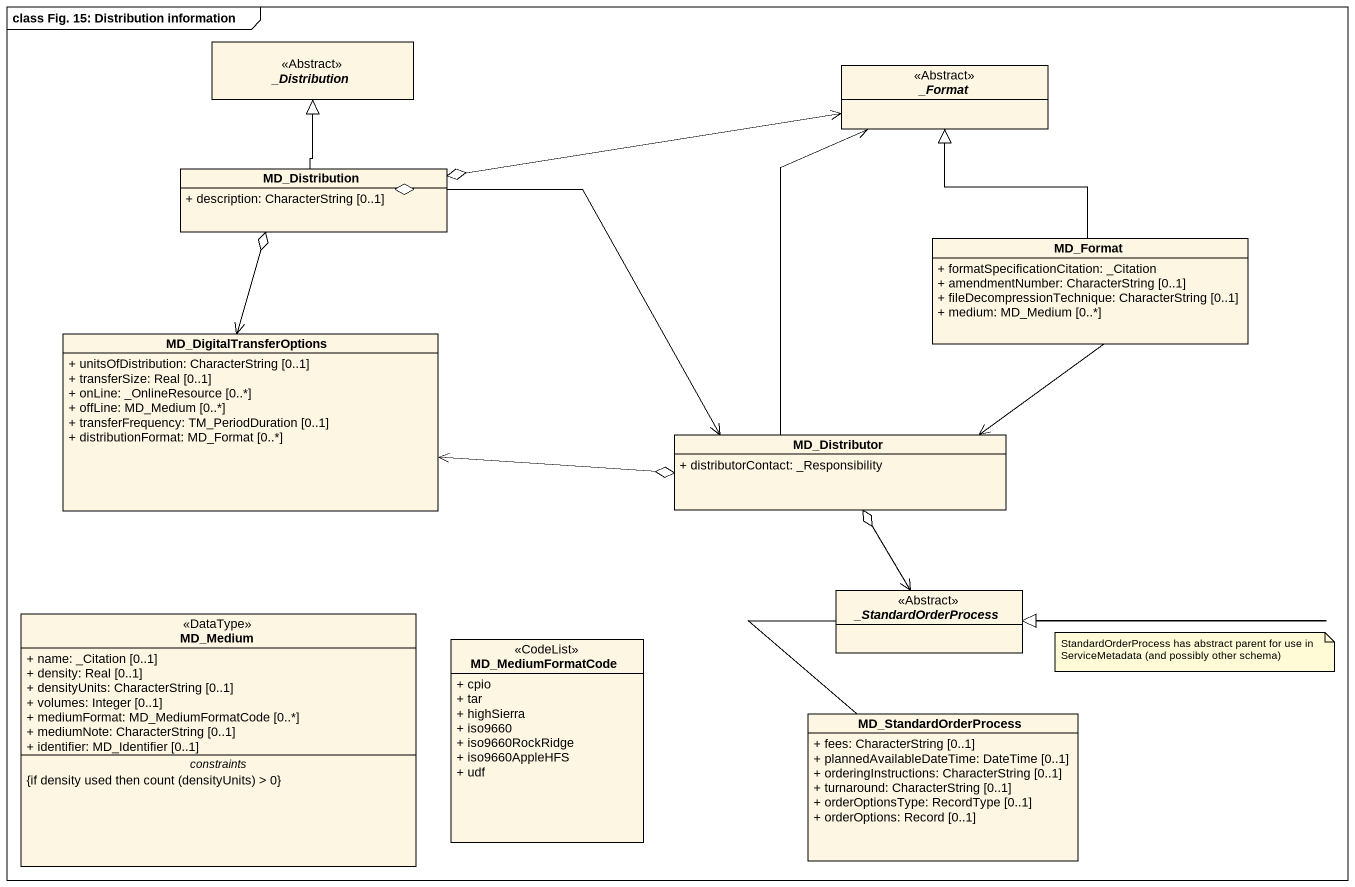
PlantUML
@startuml
mainframe class Fig. 15: Distribution information
hide circle
hide empty members
skinparam classAttributeIconSize 0
abstract class "_Distribution" as Distribution <<Abstract>>
abstract class "_Format" as Format <<Abstract>>
class MD_Distribution {
  + description: CharacterString [0..1]
}
class MD_Format {
  + formatSpecificationCitation: _Citation
  + amendmentNumber: CharacterString [0..1]
  + fileDecompressionTechnique: CharacterString [0..1]
  + medium: MD_Medium [0..*]
}
class MD_DigitalTransferOptions {
  + unitsOfDistribution: CharacterString [0..1]
  + transferSize: Real [0..1]
  + onLine: _OnlineResource [0..*]
  + offLine: MD_Medium [0..*]
  + transferFrequency: TM_PeriodDuration [0..1]
  + distributionFormat: MD_Format [0..*]
}
class MD_Distributor {
  + distributorContact: _Responsibility
}
class MD_Medium <<DataType>> {
  + name: _Citation [0..1]
  + density: Real [0..1]
  + densityUnits: CharacterString [0..1]
  + volumes: Integer [0..1]
  + mediumFormat: MD_MediumFormatCode [0..*]
  + mediumNote: CharacterString [0..1]
  + identifier: MD_Identifier [0..1]
  -- constraints --
  {field} {if density used then count (densityUnits) > 0}
}
abstract class "_StandardOrderProcess" as StandardOrderProcess <<Abstract>>
class MD_MediumFormatCode <<CodeList>> {
  + cpio
  + tar
  + highSierra
  + iso9660
  + iso9660RockRidge
  + iso9660AppleHFS
  + udf
}
class MD_StandardOrderProcess {
  + fees: CharacterString [0..1]
  + plannedAvailableDateTime: DateTime [0..1]
  + orderingInstructions: CharacterString [0..1]
  + turnaround: CharacterString [0..1]
  + orderOptionsType: RecordType [0..1]
  + orderOptions: Record [0..1]
}
MD_Distribution -up-|> Distribution
MD_Distribution o-right-> Format
MD_Distribution o--> MD_DigitalTransferOptions
MD_Distribution o-right-> MD_Distributor
MD_Format -up-|> Format
MD_Format --> MD_Distributor
MD_Distributor -up-> Format
MD_Distributor o-left-> MD_DigitalTransferOptions
MD_Distributor o--> StandardOrderProcess
MD_StandardOrderProcess -up-|> StandardOrderProcess
note as N1
  StandardOrderProcess has abstract parent for use in ServiceMetadata (and possibly other schema)
end note
@enduml
